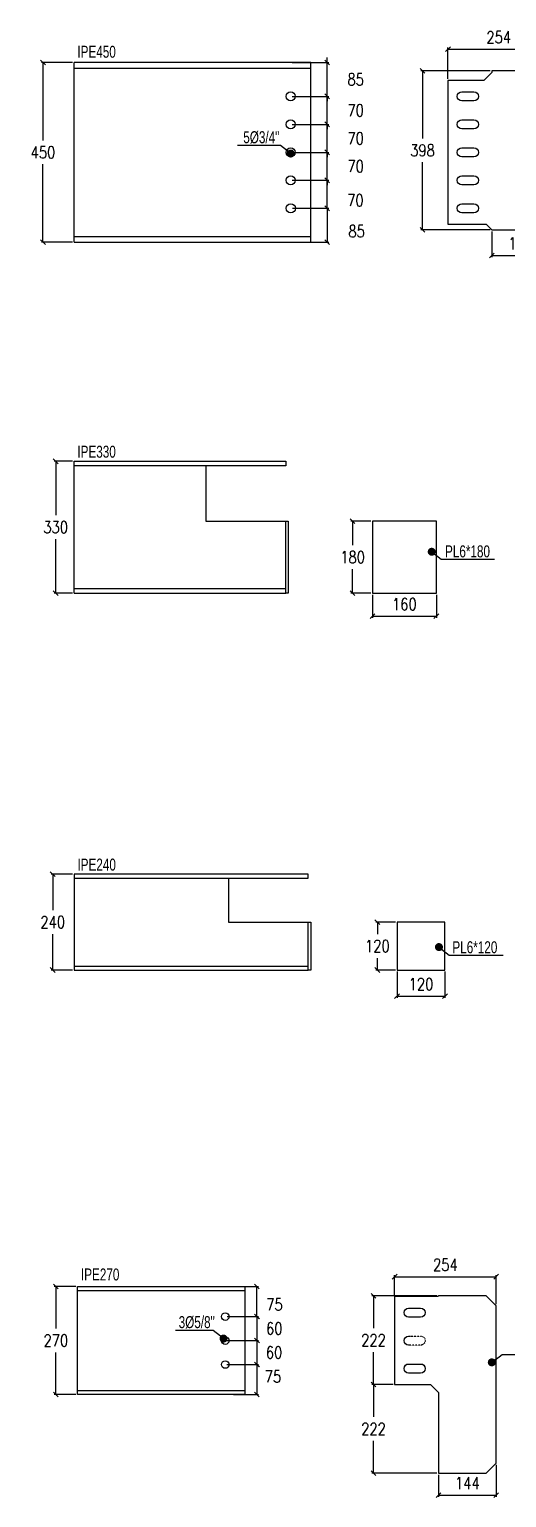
# Model space of a CAD drawing. Header units: millimetres. Extents: x -1715 to 93033, y -21962 to 25119.
# Drawn here: x 3043 to 4237, y -18078 to -14405 of the extents above; entities that cross this region are included whole.
import ezdxf
from ezdxf.enums import TextEntityAlignment as Align

# ---------------------------------------------------------------- set-up
doc = ezdxf.new("R2010")
doc.units = ezdxf.units.MM
doc.header["$LTSCALE"] = 0.4
doc.linetypes.add('DXK_LINE_DOT1', pattern=[1.8814, 0.9407, -0.9407])
for name, color, linetype in [('COTAS', 8, 'Continuous'), ('P-PLATINA', 6, 'Continuous'), ('PERFORACIONES', 1, 'Continuous')]:
    doc.layers.add(name, color=color, linetype=linetype)
doc.styles.add('CNI_COTAS', font='romans.shx', dxfattribs={"width": 0.8})
doc.styles.add('VERDANA', font='arial.ttf')
doc.dimstyles.new('1.1', dxfattribs={"dimscale": 0, "dimtxt": 15, "dimasz": 20, "dimexe": 2, "dimexo": 2, "dimgap": 7, "dimtad": 1, "dimdec": 0, "dimzin": 4, "dimdsep": 46, "dimtxsty": 'CNI_COTAS', "dimblk": 'DOTSMALL', "dimcen": 0, "dimclrd": 256, "dimclrt": 3, "dimadec": 0, "dimazin": 0, "dimtfac": 1, "dimtdec": 0, "dimtmove": 2, "dimatfit": 0, "dimldrblk": 'DOT', "dimfxl": 0.05, "dimtolj": 1, "dimtzin": 0, "dimarcsym": 1})
doc.dimstyles.new('1.4', dxfattribs={"dimscale": 0, "dimtxt": 30, "dimasz": 12, "dimexe": 4, "dimexo": 4, "dimgap": 15, "dimtad": 1, "dimdec": 0, "dimzin": 4, "dimdsep": 46, "dimtxsty": 'CNI_COTAS', "dimblk": 'OBLIQUE', "dimcen": -0.09, "dimclrd": 256, "dimclrt": 3, "dimadec": 0, "dimazin": 0, "dimtfac": 1, "dimtdec": 0, "dimtmove": 2, "dimatfit": 0, "dimldrblk": 'DOT', "dimfxl": 0.05, "dimtolj": 1, "dimtzin": 0, "dimarcsym": 0})

# ---------------------------------------------------------------- blocks, each defined once
blk = doc.blocks.new('_Oblique')
at = {"color": 0, "linetype": 'ByBlock', "lineweight": -2}
blk.add_line((-0.5, -0.5), (0.5, 0.5), dxfattribs=at)
blk = doc.blocks.new('*D79')
at = {"layer": 'COTAS', "color": 0, "lineweight": -2, "transparency": 16777216}
for p, q in [((3150.6, -15485.3), (3104.6, -15485.3)), ((3150.6, -15815.3), (3104.6, -15815.3))]:
    blk.add_line(p, q, dxfattribs=at)
at = {"layer": 'COTAS', "lineweight": -2, "transparency": 16777216}
for p, q in [((3108.6, -15485.3), (3108.6, -15620.3)), ((3108.6, -15815.3), (3108.6, -15680.3))]:
    blk.add_line(p, q, dxfattribs=at)
at = {"layer": 'Defpoints', "color": 0, "transparency": 16777216}
for p in [(3108.6, -15485.3), (3154.6, -15485.3), (3154.6, -15815.3)]:
    blk.add_point(p, dxfattribs=at)
at = {"layer": 'COTAS', "lineweight": -2, "transparency": 16777216, "xscale": 12, "yscale": 12, "zscale": 12}
for p, rotation in [((3108.6, -15485.3), 90), ((3108.6, -15815.3), 270)]:
    blk.add_blockref('_Oblique', p, dxfattribs=dict(at, rotation=rotation))
at = {"layer": 'COTAS', "color": 3, "transparency": 16777216, "insert": (3108.6, -15650.3), "char_height": 30, "attachment_point": 5, "rotation": 0.01, "style": 'CNI_COTAS'}
blk.add_mtext('\\A1;330', dxfattribs=at)
blk = doc.blocks.new('_Dot')
at = {"color": 0, "linetype": 'ByBlock', "lineweight": -2}
blk.add_line((-0.5, 0), (-1, 0), dxfattribs=at)
at = {"color": 0, "linetype": 'ByBlock', "const_width": 0.5}
blk.add_lwpolyline([(-0.25, 0, 1), (0.25, 0, 1)], format="xyb", close=True, dxfattribs=at)
blk = doc.blocks.new('_DotSmall')
at = {"color": 0, "linetype": 'ByBlock', "const_width": 0.5}
blk.add_lwpolyline([(-0.0625, 0, 1), (0.0625, 0, 1)], format="xyb", close=True, dxfattribs=at)
blk = doc.blocks.new('*D113')
at = {"layer": 'COTAS', "color": 0, "lineweight": -2, "transparency": 16777216}
for p, q in [((3158.8, -17550.3), (3105.1, -17550.3)), ((3158.8, -17820.3), (3105.1, -17820.3))]:
    blk.add_line(p, q, dxfattribs=at)
at = {"layer": 'COTAS', "lineweight": -2, "transparency": 16777216}
for p, q in [((3109.1, -17550.3), (3109.1, -17655.3)), ((3109.1, -17820.3), (3109.1, -17715.3))]:
    blk.add_line(p, q, dxfattribs=at)
at = {"layer": 'Defpoints', "color": 0, "transparency": 16777216}
for p in [(3109.1, -17550.3), (3162.8, -17550.3), (3162.8, -17820.3)]:
    blk.add_point(p, dxfattribs=at)
at = {"layer": 'COTAS', "lineweight": -2, "transparency": 16777216, "xscale": 12, "yscale": 12, "zscale": 12}
for p, rotation in [((3109.1, -17550.3), 90), ((3109.1, -17820.3), 270)]:
    blk.add_blockref('_Oblique', p, dxfattribs=dict(at, rotation=rotation))
at = {"layer": 'COTAS', "color": 3, "transparency": 16777216, "insert": (3109.1, -17685.3), "char_height": 30, "attachment_point": 5, "rotation": 0.01, "style": 'CNI_COTAS'}
blk.add_mtext('\\A1;270', dxfattribs=at)
blk = doc.blocks.new('*D162')
at = {"layer": 'COTAS', "color": 0, "lineweight": -2, "transparency": 16777216}
for p, q in [((3897.2, -15635.3), (3847.6, -15635.3)), ((3897.2, -15815.3), (3847.6, -15815.3))]:
    blk.add_line(p, q, dxfattribs=at)
at = {"layer": 'COTAS', "lineweight": -2, "transparency": 16777216}
for p, q in [((3851.6, -15635.3), (3851.6, -15695.3)), ((3851.6, -15815.3), (3851.6, -15755.3))]:
    blk.add_line(p, q, dxfattribs=at)
at = {"layer": 'Defpoints', "color": 0, "transparency": 16777216}
for p in [(3851.6, -15635.3), (3901.2, -15635.3), (3901.2, -15815.3)]:
    blk.add_point(p, dxfattribs=at)
at = {"layer": 'COTAS', "lineweight": -2, "transparency": 16777216, "xscale": 12, "yscale": 12, "zscale": 12}
for p, rotation in [((3851.6, -15635.3), 90), ((3851.6, -15815.3), 270)]:
    blk.add_blockref('_Oblique', p, dxfattribs=dict(at, rotation=rotation))
at = {"layer": 'COTAS', "color": 3, "transparency": 16777216, "insert": (3851.6, -15725.3), "char_height": 30, "attachment_point": 5, "rotation": 0.01, "style": 'CNI_COTAS'}
blk.add_mtext('\\A1;180', dxfattribs=at)
blk = doc.blocks.new('*D163')
at = {"layer": 'COTAS', "color": 0, "lineweight": -2, "transparency": 16777216}
for p, q in [((3901.2, -15819.3), (3901.2, -15877)), ((4061.2, -15819.3), (4061.2, -15877))]:
    blk.add_line(p, q, dxfattribs=at)
at = {"layer": 'COTAS', "lineweight": -2, "transparency": 16777216}
blk.add_line((3901.2, -15873), (4061.2, -15873), dxfattribs=at)
at = {"layer": 'Defpoints', "color": 0, "transparency": 16777216}
for p in [(3901.2, -15815.3), (4061.2, -15815.3), (4061.2, -15873)]:
    blk.add_point(p, dxfattribs=at)
at = {"layer": 'COTAS', "lineweight": -2, "transparency": 16777216, "xscale": 12, "yscale": 12, "zscale": 12, "rotation": 180}
blk.add_blockref('_Oblique', (3901.2, -15873), dxfattribs=at)
at = {"layer": 'COTAS', "lineweight": -2, "transparency": 16777216, "xscale": 12, "yscale": 12, "zscale": 12}
blk.add_blockref('_Oblique', (4061.2, -15873), dxfattribs=at)
at = {"layer": 'COTAS', "color": 3, "transparency": 16777216, "insert": (3981.2, -15843), "char_height": 30, "attachment_point": 5, "style": 'CNI_COTAS'}
blk.add_mtext('\\A1;160', dxfattribs=at)
blk = doc.blocks.new('*D167')
at = {"layer": 'COTAS', "color": 0, "lineweight": -2, "transparency": 16777216}
for p, q in [((3150.6, -16518.3), (3097.2, -16518.3)), ((3150.6, -16758.3), (3097.2, -16758.3))]:
    blk.add_line(p, q, dxfattribs=at)
at = {"layer": 'COTAS', "lineweight": -2, "transparency": 16777216}
for p, q in [((3101.2, -16518.3), (3101.2, -16608.3)), ((3101.2, -16758.3), (3101.2, -16668.3))]:
    blk.add_line(p, q, dxfattribs=at)
at = {"layer": 'Defpoints', "color": 0, "transparency": 16777216}
for p in [(3101.2, -16518.3), (3154.6, -16518.3), (3154.6, -16758.3)]:
    blk.add_point(p, dxfattribs=at)
at = {"layer": 'COTAS', "lineweight": -2, "transparency": 16777216, "xscale": 12, "yscale": 12, "zscale": 12}
for p, rotation in [((3101.2, -16518.3), 90), ((3101.2, -16758.3), 270)]:
    blk.add_blockref('_Oblique', p, dxfattribs=dict(at, rotation=rotation))
at = {"layer": 'COTAS', "color": 3, "transparency": 16777216, "insert": (3101.2, -16638.3), "char_height": 30, "attachment_point": 5, "rotation": 0.01, "style": 'CNI_COTAS'}
blk.add_mtext('\\A1;240', dxfattribs=at)
blk = doc.blocks.new('*D168')
at = {"layer": 'COTAS', "color": 0, "lineweight": -2, "transparency": 16777216}
for p, q in [((3958.8, -16638.3), (3909.6, -16638.3)), ((3958.8, -16758.3), (3909.6, -16758.3))]:
    blk.add_line(p, q, dxfattribs=at)
at = {"layer": 'COTAS', "lineweight": -2, "transparency": 16777216}
for p, q in [((3913.6, -16638.3), (3913.6, -16668.3)), ((3913.6, -16758.3), (3913.6, -16728.3))]:
    blk.add_line(p, q, dxfattribs=at)
at = {"layer": 'Defpoints', "color": 0, "transparency": 16777216}
for p in [(3962.8, -16638.3), (3913.6, -16758.3), (3962.8, -16758.3)]:
    blk.add_point(p, dxfattribs=at)
at = {"layer": 'COTAS', "lineweight": -2, "transparency": 16777216, "xscale": 12, "yscale": 12, "zscale": 12}
for p, rotation in [((3913.6, -16638.3), 90), ((3913.6, -16758.3), 270)]:
    blk.add_blockref('_Oblique', p, dxfattribs=dict(at, rotation=rotation))
at = {"layer": 'COTAS', "color": 3, "transparency": 16777216, "insert": (3913.6, -16698.3), "char_height": 30, "attachment_point": 5, "rotation": 0.01, "style": 'CNI_COTAS'}
blk.add_mtext('\\A1;120', dxfattribs=at)
blk = doc.blocks.new('*D169')
at = {"layer": 'COTAS', "color": 0, "lineweight": -2, "transparency": 16777216}
for p, q in [((3962.8, -16762.3), (3962.8, -16827.6)), ((4082.8, -16762.3), (4082.8, -16827.6))]:
    blk.add_line(p, q, dxfattribs=at)
at = {"layer": 'COTAS', "lineweight": -2, "transparency": 16777216}
blk.add_line((3962.8, -16823.6), (4082.8, -16823.6), dxfattribs=at)
at = {"layer": 'Defpoints', "color": 0, "transparency": 16777216}
for p in [(3962.8, -16758.3), (4082.8, -16758.3), (4082.8, -16823.6)]:
    blk.add_point(p, dxfattribs=at)
at = {"layer": 'COTAS', "lineweight": -2, "transparency": 16777216, "xscale": 12, "yscale": 12, "zscale": 12, "rotation": 180}
blk.add_blockref('_Oblique', (3962.8, -16823.6), dxfattribs=at)
at = {"layer": 'COTAS', "lineweight": -2, "transparency": 16777216, "xscale": 12, "yscale": 12, "zscale": 12}
blk.add_blockref('_Oblique', (4082.8, -16823.6), dxfattribs=at)
at = {"layer": 'COTAS', "color": 3, "transparency": 16777216, "insert": (4022.8, -16793.6), "char_height": 30, "attachment_point": 5, "style": 'CNI_COTAS'}
blk.add_mtext('\\A1;120', dxfattribs=at)
blk = doc.blocks.new('*D171')
at = {"layer": 'COTAS', "color": 0, "lineweight": -2, "transparency": 16777216}
for p, q in [((3553.7, -17625.3), (3616.3, -17625.3)), ((3553.7, -17685.3), (3616.3, -17685.3))]:
    blk.add_line(p, q, dxfattribs=at)
at = {"layer": 'COTAS', "lineweight": -2, "transparency": 16777216}
blk.add_line((3612.3, -17625.3), (3612.3, -17685.3), dxfattribs=at)
at = {"layer": 'Defpoints', "color": 0, "transparency": 16777216}
for p in [(3549.7, -17625.3), (3549.7, -17685.3), (3612.3, -17685.3)]:
    blk.add_point(p, dxfattribs=at)
at = {"layer": 'COTAS', "lineweight": -2, "transparency": 16777216, "xscale": 12, "yscale": 12, "zscale": 12}
for p, rotation in [((3612.3, -17625.3), 90), ((3612.3, -17685.3), 270)]:
    blk.add_blockref('_Oblique', p, dxfattribs=dict(at, rotation=rotation))
at = {"layer": 'COTAS', "color": 3, "transparency": 16777216, "insert": (3655.6, -17655.3), "char_height": 30, "attachment_point": 5, "rotation": 0.01, "style": 'CNI_COTAS'}
blk.add_mtext('\\A1;60', dxfattribs=at)
blk = doc.blocks.new('*D172')
at = {"layer": 'COTAS', "color": 0, "lineweight": -2, "transparency": 16777216}
for p, q in [((3536.8, -17685.3), (3616.3, -17685.3)), ((3536.8, -17745.3), (3616.3, -17745.3))]:
    blk.add_line(p, q, dxfattribs=at)
at = {"layer": 'COTAS', "lineweight": -2, "transparency": 16777216}
blk.add_line((3612.3, -17685.3), (3612.3, -17745.3), dxfattribs=at)
at = {"layer": 'Defpoints', "color": 0, "transparency": 16777216}
for p in [(3532.8, -17685.3), (3532.8, -17745.3), (3612.3, -17745.3)]:
    blk.add_point(p, dxfattribs=at)
at = {"layer": 'COTAS', "lineweight": -2, "transparency": 16777216, "xscale": 12, "yscale": 12, "zscale": 12}
for p, rotation in [((3612.3, -17685.3), 90), ((3612.3, -17745.3), 270)]:
    blk.add_blockref('_Oblique', p, dxfattribs=dict(at, rotation=rotation))
at = {"layer": 'COTAS', "color": 3, "transparency": 16777216, "insert": (3655.1, -17715.3), "char_height": 30, "attachment_point": 5, "rotation": 0.01, "style": 'CNI_COTAS'}
blk.add_mtext('\\A1;60', dxfattribs=at)
blk = doc.blocks.new('*D173')
at = {"layer": 'COTAS', "color": 0, "lineweight": -2, "transparency": 16777216}
for p, q in [((3553.7, -17745.3), (3616.2, -17745.3)), ((3553.7, -17820.3), (3616.2, -17820.3))]:
    blk.add_line(p, q, dxfattribs=at)
at = {"layer": 'COTAS', "lineweight": -2, "transparency": 16777216}
blk.add_line((3612.2, -17745.3), (3612.2, -17820.3), dxfattribs=at)
at = {"layer": 'Defpoints', "color": 0, "transparency": 16777216}
for p in [(3549.7, -17745.3), (3549.7, -17820.3), (3612.2, -17820.3)]:
    blk.add_point(p, dxfattribs=at)
at = {"layer": 'COTAS', "lineweight": -2, "transparency": 16777216, "xscale": 12, "yscale": 12, "zscale": 12}
for p, rotation in [((3612.2, -17745.3), 90), ((3612.2, -17820.3), 270)]:
    blk.add_blockref('_Oblique', p, dxfattribs=dict(at, rotation=rotation))
at = {"layer": 'COTAS', "color": 3, "transparency": 16777216, "insert": (3652.4, -17775.3), "char_height": 30, "attachment_point": 5, "rotation": 0.01, "style": 'CNI_COTAS'}
blk.add_mtext('\\A1;75', dxfattribs=at)
blk = doc.blocks.new('*D174')
at = {"layer": 'COTAS', "color": 0, "lineweight": -2, "transparency": 16777216}
for p, q in [((3553.7, -17550.3), (3615.8, -17550.3)), ((3537.7, -17625.3), (3615.8, -17625.3))]:
    blk.add_line(p, q, dxfattribs=at)
at = {"layer": 'COTAS', "lineweight": -2, "transparency": 16777216}
blk.add_line((3611.8, -17625.3), (3611.8, -17550.3), dxfattribs=at)
at = {"layer": 'Defpoints', "color": 0, "transparency": 16777216}
for p in [(3549.7, -17550.3), (3611.8, -17550.3), (3533.7, -17625.3)]:
    blk.add_point(p, dxfattribs=at)
at = {"layer": 'COTAS', "lineweight": -2, "transparency": 16777216, "xscale": 12, "yscale": 12, "zscale": 12}
for p, rotation in [((3611.8, -17550.3), 90), ((3611.8, -17625.3), 270)]:
    blk.add_blockref('_Oblique', p, dxfattribs=dict(at, rotation=rotation))
at = {"layer": 'COTAS', "color": 3, "transparency": 16777216, "insert": (3656, -17595.3), "char_height": 30, "attachment_point": 5, "rotation": 0.01, "style": 'CNI_COTAS'}
blk.add_mtext('\\A1;75', dxfattribs=at)
blk = doc.blocks.new('*D175')
at = {"layer": 'COTAS', "color": 0, "lineweight": -2, "transparency": 16777216}
for p, q in [((3956.8, -17571.5), (3956.8, -17521.6)), ((4210.8, -17594.3), (4210.8, -17521.6))]:
    blk.add_line(p, q, dxfattribs=at)
at = {"layer": 'COTAS', "lineweight": -2, "transparency": 16777216}
blk.add_line((3956.8, -17525.6), (4210.8, -17525.6), dxfattribs=at)
at = {"layer": 'Defpoints', "color": 0, "transparency": 16777216}
for p in [(4210.8, -17525.6), (3956.8, -17575.5), (4210.8, -17598.3)]:
    blk.add_point(p, dxfattribs=at)
at = {"layer": 'COTAS', "lineweight": -2, "transparency": 16777216, "xscale": 12, "yscale": 12, "zscale": 12, "rotation": 180}
blk.add_blockref('_Oblique', (3956.8, -17525.6), dxfattribs=at)
at = {"layer": 'COTAS', "lineweight": -2, "transparency": 16777216, "xscale": 12, "yscale": 12, "zscale": 12}
blk.add_blockref('_Oblique', (4210.8, -17525.6), dxfattribs=at)
at = {"layer": 'COTAS', "color": 3, "transparency": 16777216, "insert": (4083.8, -17495.6), "char_height": 30, "attachment_point": 5, "style": 'CNI_COTAS'}
blk.add_mtext('\\A1;254', dxfattribs=at)
blk = doc.blocks.new('*D176')
at = {"layer": 'COTAS', "color": 0, "lineweight": -2, "transparency": 16777216}
for p, q in [((4062.8, -17573.3), (3900, -17573.3)), ((3952.8, -17795.5), (3900, -17795.5))]:
    blk.add_line(p, q, dxfattribs=at)
at = {"layer": 'COTAS', "lineweight": -2, "transparency": 16777216}
for p, q in [((3904, -17573.3), (3904, -17654.4)), ((3904, -17795.5), (3904, -17714.4))]:
    blk.add_line(p, q, dxfattribs=at)
at = {"layer": 'Defpoints', "color": 0, "transparency": 16777216}
for p in [(4066.8, -17573.3), (3904, -17795.5), (3956.8, -17795.5)]:
    blk.add_point(p, dxfattribs=at)
at = {"layer": 'COTAS', "lineweight": -2, "transparency": 16777216, "xscale": 12, "yscale": 12, "zscale": 12}
for p, rotation in [((3904, -17573.3), 90), ((3904, -17795.5), 270)]:
    blk.add_blockref('_Oblique', p, dxfattribs=dict(at, rotation=rotation))
at = {"layer": 'COTAS', "color": 3, "transparency": 16777216, "insert": (3904, -17684.4), "char_height": 30, "attachment_point": 5, "rotation": 0.01, "style": 'CNI_COTAS'}
blk.add_mtext('\\A1;222', dxfattribs=at)
blk = doc.blocks.new('*D177')
at = {"layer": 'COTAS', "color": 0, "lineweight": -2, "transparency": 16777216}
for p, q in [((3952.8, -17795.5), (3900, -17795.5)), ((4062.8, -18017.3), (3900, -18017.3))]:
    blk.add_line(p, q, dxfattribs=at)
at = {"layer": 'COTAS', "lineweight": -2, "transparency": 16777216}
for p, q in [((3904, -17795.5), (3904, -17876.4)), ((3904, -18017.3), (3904, -17936.4))]:
    blk.add_line(p, q, dxfattribs=at)
at = {"layer": 'Defpoints', "color": 0, "transparency": 16777216}
for p in [(3904, -17795.5), (3956.8, -17795.5), (4066.8, -18017.3)]:
    blk.add_point(p, dxfattribs=at)
at = {"layer": 'COTAS', "lineweight": -2, "transparency": 16777216, "xscale": 12, "yscale": 12, "zscale": 12}
for p, rotation in [((3904, -17795.5), 90), ((3904, -18017.3), 270)]:
    blk.add_blockref('_Oblique', p, dxfattribs=dict(at, rotation=rotation))
at = {"layer": 'COTAS', "color": 3, "transparency": 16777216, "insert": (3904, -17906.4), "char_height": 30, "attachment_point": 5, "rotation": 0.01, "style": 'CNI_COTAS'}
blk.add_mtext('\\A1;222', dxfattribs=at)
blk = doc.blocks.new('*D178')
at = {"layer": 'COTAS', "color": 0, "lineweight": -2, "transparency": 16777216}
for p, q in [((4210.8, -17996.3), (4210.8, -18076.4)), ((4066.8, -18021.3), (4066.8, -18076.4))]:
    blk.add_line(p, q, dxfattribs=at)
at = {"layer": 'COTAS', "lineweight": -2, "transparency": 16777216}
blk.add_line((4066.8, -18072.4), (4210.8, -18072.4), dxfattribs=at)
at = {"layer": 'Defpoints', "color": 0, "transparency": 16777216}
for p in [(4210.8, -17992.3), (4066.8, -18017.3), (4210.8, -18072.4)]:
    blk.add_point(p, dxfattribs=at)
at = {"layer": 'COTAS', "lineweight": -2, "transparency": 16777216, "xscale": 12, "yscale": 12, "zscale": 12, "rotation": 180}
blk.add_blockref('_Oblique', (4066.8, -18072.4), dxfattribs=at)
at = {"layer": 'COTAS', "lineweight": -2, "transparency": 16777216, "xscale": 12, "yscale": 12, "zscale": 12}
blk.add_blockref('_Oblique', (4210.8, -18072.4), dxfattribs=at)
at = {"layer": 'COTAS', "color": 3, "transparency": 16777216, "insert": (4138.8, -18042.4), "char_height": 30, "attachment_point": 5, "style": 'CNI_COTAS'}
blk.add_mtext('\\A1;144', dxfattribs=at)
blk = doc.blocks.new('*D186')
at = {"layer": 'COTAS', "color": 0, "lineweight": -2, "transparency": 16777216}
for p, q in [((3150.6, -14487.3), (3072.8, -14487.3)), ((3150.6, -14937.3), (3072.8, -14937.3))]:
    blk.add_line(p, q, dxfattribs=at)
at = {"layer": 'COTAS', "lineweight": -2, "transparency": 16777216}
for p, q in [((3076.8, -14487.3), (3076.8, -14682.3)), ((3076.8, -14937.3), (3076.8, -14742.3))]:
    blk.add_line(p, q, dxfattribs=at)
at = {"layer": 'Defpoints', "color": 0, "transparency": 16777216}
for p in [(3076.8, -14487.3), (3154.6, -14487.3), (3154.6, -14937.3)]:
    blk.add_point(p, dxfattribs=at)
at = {"layer": 'COTAS', "lineweight": -2, "transparency": 16777216, "xscale": 12, "yscale": 12, "zscale": 12}
for p, rotation in [((3076.8, -14487.3), 90), ((3076.8, -14937.3), 270)]:
    blk.add_blockref('_Oblique', p, dxfattribs=dict(at, rotation=rotation))
at = {"layer": 'COTAS', "color": 3, "transparency": 16777216, "insert": (3076.8, -14712.3), "char_height": 30, "attachment_point": 5, "rotation": 0.01, "style": 'CNI_COTAS'}
blk.add_mtext('\\A1;450', dxfattribs=at)
blk = doc.blocks.new('*D189')
at = {"layer": 'COTAS', "color": 0, "lineweight": -2, "transparency": 16777216}
for p, q in [((4196.2, -14508.3), (4022.6, -14508.3)), ((4196.2, -14906.3), (4022.6, -14906.3))]:
    blk.add_line(p, q, dxfattribs=at)
at = {"layer": 'COTAS', "lineweight": -2, "transparency": 16777216}
for p, q in [((4026.6, -14508.3), (4026.6, -14677.3)), ((4026.6, -14906.3), (4026.6, -14737.3))]:
    blk.add_line(p, q, dxfattribs=at)
at = {"layer": 'Defpoints', "color": 0, "transparency": 16777216}
for p in [(4200.2, -14508.3), (4026.6, -14906.3), (4200.2, -14906.3)]:
    blk.add_point(p, dxfattribs=at)
at = {"layer": 'COTAS', "lineweight": -2, "transparency": 16777216, "xscale": 12, "yscale": 12, "zscale": 12}
for p, rotation in [((4026.6, -14508.3), 90), ((4026.6, -14906.3), 270)]:
    blk.add_blockref('_Oblique', p, dxfattribs=dict(at, rotation=rotation))
at = {"layer": 'COTAS', "color": 3, "transparency": 16777216, "insert": (4026.6, -14707.3), "char_height": 30, "attachment_point": 5, "rotation": 0.01, "style": 'CNI_COTAS'}
blk.add_mtext('\\A1;398', dxfattribs=at)
blk = doc.blocks.new('*D190')
at = {"layer": 'COTAS', "color": 0, "lineweight": -2, "transparency": 16777216}
for p, q in [((4200.2, -14910.3), (4200.2, -14974.3)), ((4344.4, -14885.3), (4344.4, -14974.3))]:
    blk.add_line(p, q, dxfattribs=at)
at = {"layer": 'COTAS', "lineweight": -2, "transparency": 16777216}
blk.add_line((4200.2, -14970.3), (4344.4, -14970.3), dxfattribs=at)
at = {"layer": 'Defpoints', "color": 0, "transparency": 16777216}
for p in [(4200.2, -14906.3), (4344.4, -14881.3), (4344.4, -14970.3)]:
    blk.add_point(p, dxfattribs=at)
at = {"layer": 'COTAS', "lineweight": -2, "transparency": 16777216, "xscale": 12, "yscale": 12, "zscale": 12, "rotation": 180}
blk.add_blockref('_Oblique', (4200.2, -14970.3), dxfattribs=at)
at = {"layer": 'COTAS', "lineweight": -2, "transparency": 16777216, "xscale": 12, "yscale": 12, "zscale": 12}
blk.add_blockref('_Oblique', (4344.4, -14970.3), dxfattribs=at)
at = {"layer": 'COTAS', "color": 3, "transparency": 16777216, "insert": (4272.3, -14940.3), "char_height": 30, "attachment_point": 5, "style": 'CNI_COTAS'}
blk.add_mtext('\\A1;144', dxfattribs=at)
blk = doc.blocks.new('*D191')
at = {"layer": 'COTAS', "color": 0, "lineweight": -2, "transparency": 16777216}
for p, q in [((4090.2, -14528.3), (4090.2, -14450.3)), ((4344.4, -14529.3), (4344.4, -14450.3))]:
    blk.add_line(p, q, dxfattribs=at)
at = {"layer": 'COTAS', "lineweight": -2, "transparency": 16777216}
blk.add_line((4090.2, -14454.3), (4344.4, -14454.3), dxfattribs=at)
at = {"layer": 'Defpoints', "color": 0, "transparency": 16777216}
for p in [(4344.4, -14454.3), (4090.2, -14532.3), (4344.4, -14533.3)]:
    blk.add_point(p, dxfattribs=at)
at = {"layer": 'COTAS', "lineweight": -2, "transparency": 16777216, "xscale": 12, "yscale": 12, "zscale": 12, "rotation": 180}
blk.add_blockref('_Oblique', (4090.2, -14454.3), dxfattribs=at)
at = {"layer": 'COTAS', "lineweight": -2, "transparency": 16777216, "xscale": 12, "yscale": 12, "zscale": 12}
blk.add_blockref('_Oblique', (4344.4, -14454.3), dxfattribs=at)
at = {"layer": 'COTAS', "color": 3, "transparency": 16777216, "insert": (4217.3, -14424.3), "char_height": 30, "attachment_point": 5, "style": 'CNI_COTAS'}
blk.add_mtext('\\A1;254', dxfattribs=at)
blk = doc.blocks.new('*D180')
at = {"layer": 'COTAS', "color": 0, "lineweight": -2, "transparency": 16777216}
for p, q in [((3700.8, -14642.3), (3791.8, -14642.3)), ((3700.8, -14712.3), (3791.8, -14712.3))]:
    blk.add_line(p, q, dxfattribs=at)
at = {"layer": 'COTAS', "lineweight": -2, "transparency": 16777216}
for p, q in [((3787.8, -14642.3), (3787.8, -14630.3)), ((3787.8, -14712.3), (3787.8, -14642.3)), ((3787.8, -14712.3), (3787.8, -14724.3))]:
    blk.add_line(p, q, dxfattribs=at)
at = {"layer": 'Defpoints', "color": 0, "transparency": 16777216}
for p in [(3696.8, -14642.3), (3787.8, -14642.3), (3696.8, -14712.3)]:
    blk.add_point(p, dxfattribs=at)
at = {"layer": 'COTAS', "lineweight": -2, "transparency": 16777216, "xscale": 12, "yscale": 12, "zscale": 12}
for p, rotation in [((3787.8, -14642.3), 270), ((3787.8, -14712.3), 90)]:
    blk.add_blockref('_Oblique', p, dxfattribs=dict(at, rotation=rotation))
at = {"layer": 'COTAS', "color": 3, "transparency": 16777216, "insert": (3859.3, -14677.3), "char_height": 30, "attachment_point": 5, "rotation": 0.01, "style": 'CNI_COTAS'}
blk.add_mtext('\\A1;70', dxfattribs=at)
blk = doc.blocks.new('*D181')
at = {"layer": 'COTAS', "color": 0, "lineweight": -2, "transparency": 16777216}
for p, q in [((3700.8, -14712.3), (3791.8, -14712.3)), ((3700.8, -14782.3), (3791.8, -14782.3))]:
    blk.add_line(p, q, dxfattribs=at)
at = {"layer": 'COTAS', "lineweight": -2, "transparency": 16777216}
for p, q in [((3787.8, -14712.3), (3787.8, -14700.3)), ((3787.8, -14782.3), (3787.8, -14712.3)), ((3787.8, -14782.3), (3787.8, -14794.3))]:
    blk.add_line(p, q, dxfattribs=at)
at = {"layer": 'Defpoints', "color": 0, "transparency": 16777216}
for p in [(3696.8, -14712.3), (3787.8, -14712.3), (3696.8, -14782.3)]:
    blk.add_point(p, dxfattribs=at)
at = {"layer": 'COTAS', "lineweight": -2, "transparency": 16777216, "xscale": 12, "yscale": 12, "zscale": 12}
for p, rotation in [((3787.8, -14712.3), 270), ((3787.8, -14782.3), 90)]:
    blk.add_blockref('_Oblique', p, dxfattribs=dict(at, rotation=rotation))
at = {"layer": 'COTAS', "color": 3, "transparency": 16777216, "insert": (3859.3, -14747.3), "char_height": 30, "attachment_point": 5, "rotation": 0.01, "style": 'CNI_COTAS'}
blk.add_mtext('\\A1;70', dxfattribs=at)
blk = doc.blocks.new('*D182')
at = {"layer": 'COTAS', "color": 0, "lineweight": -2, "transparency": 16777216}
for p, q in [((3700.8, -14782.3), (3791.8, -14782.3)), ((3700.9, -14852.3), (3791.8, -14852.3))]:
    blk.add_line(p, q, dxfattribs=at)
at = {"layer": 'COTAS', "lineweight": -2, "transparency": 16777216}
blk.add_line((3787.8, -14852.3), (3787.8, -14782.3), dxfattribs=at)
at = {"layer": 'Defpoints', "color": 0, "transparency": 16777216}
for p in [(3696.8, -14782.3), (3787.8, -14782.3), (3696.9, -14852.3)]:
    blk.add_point(p, dxfattribs=at)
at = {"layer": 'COTAS', "lineweight": -2, "transparency": 16777216, "xscale": 12, "yscale": 12, "zscale": 12}
for p, rotation in [((3787.8, -14782.3), 90), ((3787.8, -14852.3), 270)]:
    blk.add_blockref('_Oblique', p, dxfattribs=dict(at, rotation=rotation))
at = {"layer": 'COTAS', "color": 3, "transparency": 16777216, "insert": (3858.6, -14832.3), "char_height": 30, "attachment_point": 5, "rotation": 0.01, "style": 'CNI_COTAS'}
blk.add_mtext('\\A1;70', dxfattribs=at)
blk = doc.blocks.new('*D183')
at = {"layer": 'COTAS', "color": 0, "lineweight": -2, "transparency": 16777216}
for p, q in [((3700.9, -14852.3), (3791.8, -14852.3)), ((3700.9, -14937.3), (3791.8, -14937.3))]:
    blk.add_line(p, q, dxfattribs=at)
at = {"layer": 'COTAS', "lineweight": -2, "transparency": 16777216}
blk.add_line((3787.8, -14852.3), (3787.8, -14937.3), dxfattribs=at)
at = {"layer": 'Defpoints', "color": 0, "transparency": 16777216}
for p in [(3696.9, -14852.3), (3696.9, -14937.3), (3787.8, -14937.3)]:
    blk.add_point(p, dxfattribs=at)
at = {"layer": 'COTAS', "lineweight": -2, "transparency": 16777216, "xscale": 12, "yscale": 12, "zscale": 12}
for p, rotation in [((3787.8, -14852.3), 90), ((3787.8, -14937.3), 270)]:
    blk.add_blockref('_Oblique', p, dxfattribs=dict(at, rotation=rotation))
at = {"layer": 'COTAS', "color": 3, "transparency": 16777216, "insert": (3861.7, -14909.8), "char_height": 30, "attachment_point": 5, "rotation": 0.01, "style": 'CNI_COTAS'}
blk.add_mtext('\\A1;85', dxfattribs=at)
blk = doc.blocks.new('*D184')
at = {"layer": 'COTAS', "color": 0, "lineweight": -2, "transparency": 16777216}
for p, q in [((3700.8, -14572.3), (3791.8, -14572.3)), ((3700.8, -14642.3), (3791.8, -14642.3))]:
    blk.add_line(p, q, dxfattribs=at)
at = {"layer": 'COTAS', "lineweight": -2, "transparency": 16777216}
for p, q in [((3787.8, -14572.3), (3787.8, -14560.3)), ((3787.8, -14642.3), (3787.8, -14572.3)), ((3787.8, -14642.3), (3787.8, -14654.3))]:
    blk.add_line(p, q, dxfattribs=at)
at = {"layer": 'Defpoints', "color": 0, "transparency": 16777216}
for p in [(3696.8, -14572.3), (3787.8, -14572.3), (3696.8, -14642.3)]:
    blk.add_point(p, dxfattribs=at)
at = {"layer": 'COTAS', "lineweight": -2, "transparency": 16777216, "xscale": 12, "yscale": 12, "zscale": 12}
for p, rotation in [((3787.8, -14572.3), 270), ((3787.8, -14642.3), 90)]:
    blk.add_blockref('_Oblique', p, dxfattribs=dict(at, rotation=rotation))
at = {"layer": 'COTAS', "color": 3, "transparency": 16777216, "insert": (3859.3, -14607.3), "char_height": 30, "attachment_point": 5, "rotation": 0.01, "style": 'CNI_COTAS'}
blk.add_mtext('\\A1;70', dxfattribs=at)
blk = doc.blocks.new('*D185')
at = {"layer": 'COTAS', "color": 0, "lineweight": -2, "transparency": 16777216}
for p, q in [((3700.8, -14487.3), (3791.8, -14487.3)), ((3700.8, -14572.3), (3791.8, -14572.3))]:
    blk.add_line(p, q, dxfattribs=at)
at = {"layer": 'COTAS', "lineweight": -2, "transparency": 16777216}
for p, q in [((3787.8, -14487.3), (3787.8, -14475.3)), ((3787.8, -14572.3), (3787.8, -14487.3)), ((3787.8, -14572.3), (3787.8, -14584.3))]:
    blk.add_line(p, q, dxfattribs=at)
at = {"layer": 'Defpoints', "color": 0, "transparency": 16777216}
for p in [(3696.8, -14487.3), (3787.8, -14487.3), (3696.8, -14572.3)]:
    blk.add_point(p, dxfattribs=at)
at = {"layer": 'COTAS', "lineweight": -2, "transparency": 16777216, "xscale": 12, "yscale": 12, "zscale": 12}
for p, rotation in [((3787.8, -14487.3), 270), ((3787.8, -14572.3), 90)]:
    blk.add_blockref('_Oblique', p, dxfattribs=dict(at, rotation=rotation))
at = {"layer": 'COTAS', "color": 3, "transparency": 16777216, "insert": (3859.3, -14529.8), "char_height": 30, "attachment_point": 5, "rotation": 0.01, "style": 'CNI_COTAS'}
blk.add_mtext('\\A1;85', dxfattribs=at)

msp = doc.modelspace()

# ---------------------------------------------------------------- linework, layer by layer
at = {"color": 2}
for p, q in [((3746.8, -14487.3), (3154.6, -14487.3)), ((3154.6, -14937.3), (3154.6, -14487.3)), ((3154.6, -14501.9), (3746.8, -14501.9)), ((3746.8, -14937.3), (3746.8, -14487.3)), ((3154.6, -14922.7), (3746.8, -14922.7)), ((3154.6, -14937.3), (3746.8, -14937.3)), ((3154.6, -15815.3), (3154.6, -15485.3)), ((3484.6, -15496.8), (3484.6, -15635.3)), ((3484.6, -15635.3), (3684.6, -15635.3)), ((3154.6, -15803.8), (3684.6, -15803.8)), ((3154.6, -15815.3), (3684.6, -15815.3)), ((3154.6, -16518.3), (3154.6, -16758.3)), ((3540.8, -16528.1), (3540.8, -16638.3)), ((3540.8, -16638.3), (3740.8, -16638.3)), ((3154.6, -16748.5), (3540.8, -16748.5)), ((3540.8, -16748.5), (3740.8, -16748.5)), ((3154.6, -16758.3), (3540.8, -16758.3)), ((3540.8, -16758.3), (3740.8, -16758.3))]:
    msp.add_line(p, q, dxfattribs=at)
at = {"color": 2, "linetype": 'Continuous'}
for p, q in [((3162.8, -17550.3), (3582.8, -17550.3)), ((3162.8, -17820.3), (3162.8, -17550.3)), ((3162.8, -17560.5), (3582.8, -17560.5)), ((3582.8, -17820.3), (3582.8, -17550.3)), ((3162.8, -17810.1), (3582.8, -17810.1)), ((3582.8, -17820.3), (3162.8, -17820.3))]:
    msp.add_line(p, q, dxfattribs=at)
at = {"color": 2}
for points in [[(3154.6, -15485.3), (3684.6, -15485.3), (3684.6, -15496.8), (3154.6, -15496.8)], [(3154.6, -16528.1), (3740.8, -16528.1), (3740.8, -16518.3), (3154.6, -16518.3)]]:
    msp.add_lwpolyline(points, dxfattribs=at)
at = {"layer": 'P-PLATINA', "linetype": 'Continuous'}
for points in [[(4319.4, -14508.3), (4200.2, -14508.3), (4200.2, -14512.3), (4190.2, -14522.3), (4180.2, -14532.3), (4090.2, -14532.3), (4090.2, -14892.3), (4186.2, -14892.3), (4190.2, -14896.3), (4200.2, -14906.3), (4319.4, -14906.3), (4344.4, -14881.3), (4344.4, -14533.3)], [(3740.8, -16758.3), (3740.8, -16638.3), (3746.8, -16638.3), (3746.8, -16758.3)], [(3962.8, -16758.3), (4082.8, -16758.3), (4082.8, -16638.3), (3962.8, -16638.3)]]:
    msp.add_lwpolyline(points, close=True, dxfattribs=at)
for points in [[(4129.5, -14583.8), (4125.2, -14583.8), (4120.8, -14583), (4117, -14580.5), (4114.5, -14576.7), (4113.7, -14572.3), (4114.5, -14567.9), (4117, -14564.2), (4120.8, -14561.7), (4125.2, -14560.8), (4129.5, -14560.8)], [(4125.2, -14560.8), (4155.2, -14560.8), (4159.6, -14561.7), (4163.3, -14564.2), (4165.8, -14567.9), (4166.7, -14572.3), (4165.8, -14576.7), (4163.3, -14580.5), (4159.6, -14583), (4155.2, -14583.8), (4125.2, -14583.8)], [(4129.5, -14653.8), (4125.2, -14653.8), (4120.8, -14653), (4117, -14650.5), (4114.5, -14646.7), (4113.7, -14642.3), (4114.5, -14637.9), (4117, -14634.2), (4120.8, -14631.7), (4125.2, -14630.8), (4129.5, -14630.8)], [(4125.2, -14630.8), (4155.2, -14630.8), (4159.6, -14631.7), (4163.3, -14634.2), (4165.8, -14637.9), (4166.7, -14642.3), (4165.8, -14646.7), (4163.3, -14650.5), (4159.6, -14653), (4155.2, -14653.8), (4125.2, -14653.8)], [(4129.5, -14723.8), (4125.2, -14723.8), (4120.8, -14723), (4117, -14720.5), (4114.5, -14716.7), (4113.7, -14712.3), (4114.5, -14707.9), (4117, -14704.2), (4120.8, -14701.7), (4125.2, -14700.8), (4129.5, -14700.8)], [(4125.2, -14700.8), (4155.2, -14700.8), (4159.6, -14701.7), (4163.3, -14704.2), (4165.8, -14707.9), (4166.7, -14712.3), (4165.8, -14716.7), (4163.3, -14720.5), (4159.6, -14723), (4155.2, -14723.8), (4125.2, -14723.8)], [(4155.2, -14793.8), (4125.2, -14793.8), (4120.8, -14793), (4117, -14790.5), (4114.5, -14786.7), (4113.7, -14782.3), (4114.5, -14777.9), (4117, -14774.2), (4120.8, -14771.7), (4125.2, -14770.8), (4155.2, -14770.8)], [(4150.8, -14770.8), (4155.2, -14770.8), (4159.6, -14771.7), (4163.3, -14774.2), (4165.8, -14777.9), (4166.7, -14782.3), (4165.8, -14786.7), (4163.3, -14790.5), (4159.6, -14793), (4155.2, -14793.8), (4150.8, -14793.8)], [(4129.5, -14863.8), (4125.2, -14863.8), (4120.8, -14863), (4117, -14860.5), (4114.5, -14856.7), (4113.7, -14852.3), (4114.5, -14847.9), (4117, -14844.2), (4120.8, -14841.7), (4125.2, -14840.8), (4129.5, -14840.8)], [(4125.2, -14840.8), (4155.2, -14840.8), (4159.6, -14841.7), (4163.3, -14844.2), (4165.8, -14847.9), (4166.7, -14852.3), (4165.8, -14856.7), (4163.3, -14860.5), (4159.6, -14863), (4155.2, -14863.8), (4125.2, -14863.8)]]:
    msp.add_lwpolyline(points, dxfattribs=at)
at = {"layer": 'P-PLATINA', "color": 6}
for points in [[(3684.6, -15635.3), (3690.6, -15635.3), (3690.6, -15815.3), (3684.6, -15815.3)], [(3901.2, -15815.3), (4061.2, -15815.3), (4061.2, -15635.3), (3901.2, -15635.3)]]:
    msp.add_lwpolyline(points, close=True, dxfattribs=at)
at = {"layer": 'P-PLATINA', "color": 6, "linetype": 'Continuous'}
msp.add_lwpolyline([(4064.6, -17575.5), (4056.8, -17575.5), (3956.8, -17575.5), (3956.8, -17795.5), (4046.8, -17795.5), (4056.8, -17805.5), (4066.8, -17815.5), (4066.8, -18017.3), (4185.8, -18017.3), (4210.8, -17992.3), (4210.8, -17598.3), (4185.8, -17573.3), (4066.8, -17573.3)], close=True, dxfattribs=at)
for points in [[(3996.1, -17627), (3991.8, -17627), (3987.4, -17626.1), (3983.6, -17623.6), (3981.1, -17619.9), (3980.3, -17615.5), (3981.1, -17611.1), (3983.6, -17607.3), (3987.4, -17604.8), (3991.8, -17604), (3996.1, -17604)], [(3991.8, -17604), (4021.8, -17604), (4026.2, -17604.8), (4029.9, -17607.3), (4032.4, -17611.1), (4033.3, -17615.5), (4032.4, -17619.9), (4029.9, -17623.6), (4026.2, -17626.1), (4021.8, -17627), (3991.8, -17627)], [(3996.1, -17697), (3991.8, -17697), (3987.4, -17696.1), (3983.6, -17693.6), (3981.1, -17689.9), (3980.3, -17685.5), (3981.1, -17681.1), (3983.6, -17677.3), (3987.4, -17674.8), (3991.8, -17674), (3996.1, -17674)], [(3996.1, -17767), (3991.8, -17767), (3987.4, -17766.1), (3983.6, -17763.6), (3981.1, -17759.9), (3980.3, -17755.5), (3981.1, -17751.1), (3983.6, -17747.3), (3987.4, -17744.8), (3991.8, -17744), (3996.1, -17744)], [(3991.8, -17744), (4021.8, -17744), (4026.2, -17744.8), (4029.9, -17747.3), (4032.4, -17751.1), (4033.3, -17755.5), (4032.4, -17759.9), (4029.9, -17763.6), (4026.2, -17766.1), (4021.8, -17767), (3991.8, -17767)]]:
    msp.add_lwpolyline(points, dxfattribs=at)
at = {"layer": 'P-PLATINA', "color": 6, "linetype": 'DXK_LINE_DOT1'}
msp.add_lwpolyline([(3991.8, -17674), (4021.8, -17674), (4026.2, -17674.8), (4029.9, -17677.3), (4032.4, -17681.1), (4033.3, -17685.5), (4032.4, -17689.9), (4029.9, -17693.6), (4026.2, -17696.1), (4021.8, -17697), (3991.8, -17697)], dxfattribs=at)
at = {"layer": 'PERFORACIONES'}
for centre, radius in [((3696.8, -14572.3), 11.5), ((3696.8, -14642.3), 11.5), ((3696.8, -14712.3), 11.5), ((3696.8, -14782.3), 11.5), ((3696.9, -14852.3), 11.5), ((3532.8, -17625.3), 9.5), ((3532.8, -17685.3), 9.5), ((3532.8, -17745.3), 9.5)]:
    msp.add_circle(centre, radius, dxfattribs=at)

# ---------------------------------------------------------------- texts
at = {"color": 96, "style": 'VERDANA', "width": 0.7}
for s, p in [('IPE450', (3211, -14460.6)), ('5%%C3/4"', (3623.2, -14674.5)), ('IPE330', (3211, -15461.3)), ('PL6*180', (4139.2, -15710.7)), ('IPE240', (3211.2, -16494.5)), ('PL6*120', (4157.6, -16701.3)), ('IPE270', (3219.9, -17520)), ('3%%C5/8"', (3461.5, -17639.2))]:
    msp.add_text(s, height=30, dxfattribs=at).set_placement(p, align=Align.MIDDLE_CENTER)

# ---------------------------------------------------------------- dimensions: what is measured, and where the dimension line sits
at = {"layer": 'COTAS'}
for base, p1, p2, picture, middle in [((4344.4, -14454.3), (4090.2, -14532.3), (4344.4, -14533.3), '*D191', (4217.3, -14424.3)), ((4344.4, -14970.3), (4200.2, -14906.3), (4344.4, -14881.3), '*D190', (4272.3, -14940.3)), ((4061.2, -15873), (3901.2, -15815.3), (4061.2, -15815.3), '*D163', (3981.2, -15843)), ((4082.8, -16823.6), (3962.8, -16758.3), (4082.8, -16758.3), '*D169', (4022.8, -16793.6)), ((4210.8, -17525.6), (3956.8, -17575.5), (4210.8, -17598.3), '*D175', (4083.8, -17495.6)), ((4210.8, -18072.4), (4066.8, -18017.3), (4210.8, -17992.3), '*D178', (4138.8, -18042.4))]:
    dim = msp.add_linear_dim(base=base, p1=p1, p2=p2, dimstyle='1.4', override={"dimscale": 1}, dxfattribs=at)
    dim.commit()
    dim.dimension.update_dxf_attribs({"geometry": picture, "text_midpoint": middle})
for base, p1, p2, picture, middle in [((3076.8, -14487.3), (3154.6, -14937.3), (3154.6, -14487.3), '*D186', (3076.8, -14712.3)), ((3787.8, -14487.3), (3696.8, -14572.3), (3696.8, -14487.3), '*D185', (3859.3, -14529.8)), ((4026.6, -14906.3), (4200.2, -14508.3), (4200.2, -14906.3), '*D189', (4026.6, -14707.3)), ((3787.8, -14572.3), (3696.8, -14642.3), (3696.8, -14572.3), '*D184', (3859.3, -14607.3)), ((3787.8, -14642.3), (3696.8, -14712.3), (3696.8, -14642.3), '*D180', (3859.3, -14677.3)), ((3787.8, -14712.3), (3696.8, -14782.3), (3696.8, -14712.3), '*D181', (3859.3, -14747.3)), ((3108.6, -15485.3), (3154.6, -15815.3), (3154.6, -15485.3), '*D79', (3108.6, -15650.3)), ((3851.6, -15635.3), (3901.2, -15815.3), (3901.2, -15635.3), '*D162', (3851.6, -15725.3)), ((3101.2, -16518.3), (3154.6, -16758.3), (3154.6, -16518.3), '*D167', (3101.2, -16638.3)), ((3913.6, -16758.3), (3962.8, -16638.3), (3962.8, -16758.3), '*D168', (3913.6, -16698.3)), ((3109.1, -17550.3), (3162.8, -17820.3), (3162.8, -17550.3), '*D113', (3109.1, -17685.3)), ((3904, -17795.5), (4066.8, -17573.3), (3956.8, -17795.5), '*D176', (3904, -17684.4)), ((3904, -17795.5), (4066.8, -18017.3), (3956.8, -17795.5), '*D177', (3904, -17906.4))]:
    dim = msp.add_linear_dim(base=base, p1=p1, p2=p2, angle=90, dimstyle='1.4', override={"dimscale": 1}, dxfattribs=at)
    dim.commit()
    dim.dimension.update_dxf_attribs({"geometry": picture, "text_midpoint": middle, "text_rotation": 0.01})
for base, p1, p2, picture, middle in [((3787.8, -14782.3), (3696.9, -14852.3), (3696.8, -14782.3), '*D182', (3858.6, -14832.3)), ((3787.8, -14937.3), (3696.9, -14852.3), (3696.9, -14937.3), '*D183', (3861.7, -14909.8)), ((3611.8, -17550.3), (3533.7, -17625.3), (3549.7, -17550.3), '*D174', (3656, -17595.3)), ((3612.3, -17685.3), (3549.7, -17625.3), (3549.7, -17685.3), '*D171', (3655.6, -17655.3)), ((3612.3, -17745.3), (3532.8, -17685.3), (3532.8, -17745.3), '*D172', (3655.1, -17715.3)), ((3612.2, -17820.3), (3549.7, -17745.3), (3549.7, -17820.3), '*D173', (3652.4, -17775.3))]:
    dim = msp.add_linear_dim(base=base, p1=p1, p2=p2, angle=90, dimstyle='1.4', override={"dimscale": 1}, dxfattribs=at)
    dim.commit()
    dim.dimension.update_dxf_attribs({"geometry": picture, "text_midpoint": middle, "dimtype": 160, "text_rotation": 0.01})

# ---------------------------------------------------------------- leaders
for points in [[(3696.8, -14715.3), (3671.3, -14695.3), (3563.9, -14695.3)], [(4049.7, -15711.7), (4073.5, -15730.4), (4206.7, -15730.3)], [(4067.7, -16700.8), (4093.2, -16720.8), (4228.4, -16720.8)], [(3528.6, -17680.4), (3503.1, -17660.4), (3408.6, -17660.4)], [(4200, -17739.9), (4225.6, -17720), (4390.2, -17720)]]:
    msp.add_leader(points, dimstyle='1.1', override={"dimscale": 1}, dxfattribs=at)

doc.saveas('drawing.dxf')
